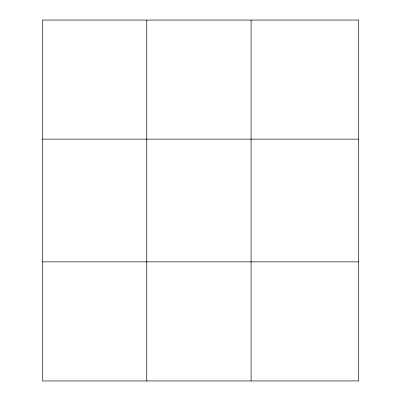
<?xml version="1.0" encoding="UTF-8"?>
<svg xmlns="http://www.w3.org/2000/svg" width="401" height="401" viewBox="0 0 401 401"><rect width="100%" height="100%" fill="white"/><g stroke="black" fill="none" stroke-linecap="round" stroke-linejoin="round"><path stroke-width="0.6" d="M146.766 380.95L146.766 20.05M251.076 380.95L251.076 20.05M42.456 139.147L358.544 139.147M42.456 261.853L358.544 261.853M358.544 20.05L358.544 380.95L42.456 380.95L42.456 20.05L358.544 20.05"/></g></svg>
